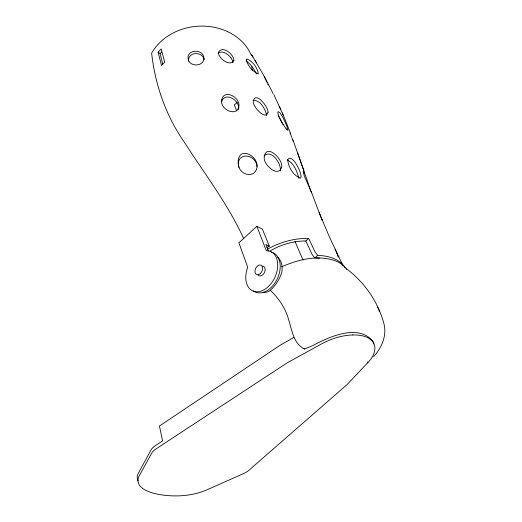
<?xml version="1.0" encoding="UTF-8"?>
<svg xmlns="http://www.w3.org/2000/svg" width="522" height="522" viewBox="0 0 522 522"><rect width="100%" height="100%" fill="white"/><g stroke="black" fill="none" stroke-linecap="round" stroke-linejoin="round"><path stroke-width="0.78" d="M266.35 115.695L266.298 113.744M238.606 109.561C240.694 100.739 224.636 90.835 221.596 101.914M256.348 169.585C261.515 157.311 238.365 144.124 238.13 162.309A17.05 13.272 -22.2 0 0 238.698 165.826C239.683 174.165 252.981 178.531 256.335 169.637M280.288 170.942C281.678 163.875 271.329 148.711 263.975 155.967M158.107 52.161L161.187 48.931L164.711 62.216L161.52 65.472L158.107 52.161L160.097 53.622L162.701 63.88M160.097 53.622L161.644 51.906M373.635 356.572C381.954 347.737 387.324 334.785 383.657 322.707C377.602 301.031 364.369 282.324 346.491 268.739M367.951 362.503C373.915 356.931 378.561 345.818 370.848 339.672M218.111 53.342C222.32 49.675 228.225 54.425 230.946 57.831M256.844 226.313L238.913 242.808L247.722 267.336L247.532 267.832A21.637 14.472 -65.2 0 0 255.238 291.687A21.637 14.472 -65.2 0 0 276.647 272.582A21.637 14.472 -65.2 0 0 266.722 250.71L266.344 250.723L256.844 226.313L262.396 229.151L269.313 246.162L266.925 247.493M270.181 250.925C280.921 244.603 293.331 240.916 305.827 240.975L308.711 238.463L314.87 251.578L317.689 255.408C327.757 255.663 339.287 258.527 344.996 267.577M317.689 255.408L314.707 257.953L311.915 254.116L305.827 240.975M372.78 341.107C358.275 323.601 329.095 336.781 313.096 345.44A101.927 78.156 -42.6 0 1 306.897 348.037L304.319 349.009C293.423 343.378 292.105 330.452 288.731 320.019C285.704 308.469 278.852 298.434 270.285 290.265C275.74 285.449 279.772 278.983 281.86 272.034A19.647 13.278 -65.2 0 0 277.717 257.326M253.144 100.394C260.034 99.806 264.543 108.008 266.298 113.737M267.486 249.19C280.001 242.241 294.323 238.012 308.711 238.463M293.886 337.427L280.255 345.166L159.425 426.024L162.596 440.881L155.054 445.853A15.503 7.471 -14.1 0 0 151.126 449.807L137.912 474.028L137.149 476.749L137.54 479.751M281.606 266.801C298.323 259.558 317.8 254.455 335.587 260.883A50.804 29.878 -21.5 0 1 340.846 263.61L343.724 265.855L346.699 269.313M352.715 334.948C358.979 334.85 365.778 335.639 370.835 339.665M352.846 334.948C342.008 335.281 331.372 338.582 321.865 343.717L287.354 362.738L155.719 449.096A15.556 7.445 -14.1 0 0 151.772 453.05L138.767 476.697C134.193 488.37 150.936 493.042 159.412 494.543C175.053 497.14 191.646 496.22 206.379 490.086L243.422 473.663A14.322 6.414 -16.5 0 0 248.687 470.466L346.947 384.688L367.932 362.529L367.612 361.824M315.712 257.953L319.732 258.155M287.276 160.026C294.062 163.177 297.057 171.588 298.91 178.4M270.285 290.265L270.089 290.584A19.647 13.278 -65.2 0 1 262.488 292.601M246.143 61.12C250.906 63.997 254.097 69.021 256.406 73.974M269.313 246.162L265.9 244.472L268.53 251.186M286.232 128.934L281.632 122.207L278.598 115.891A14.747 3.602 52.2 0 1 277.972 113.724L277.874 112.047L278.396 111.656L280.046 112.974L282.715 117.065L286.722 125.639L287.968 130.35L286.245 128.954M253.026 57.12L251.65 54.83L263.14 74.372L266.749 81.706M278.115 115.329L283.12 124.582M230.946 57.831L232.675 60.976L232.962 62.803M289.991 132.953L290.186 133.325M255.056 60.493L256.452 62.823M343.006 265.613L329.558 237.262L319.17 212.728L322.335 220.565L321.669 218.92M372.793 341.127L373.4 342.562M138.049 480.899L137.671 480.083M273.887 94.658L283.387 115.447L290.715 133.802M243.5 238.156C227.416 203.221 203.743 172.671 183.15 140.411C165.441 114.507 155.073 84.212 151.641 53.12A46.282 38.321 -23.5 0 1 162.857 39.802C179.672 25.806 204.219 22.309 224.48 30.315A65.896 53.694 -22.4 0 1 245.066 44.931L248.211 49.212L251.539 55.528M267.91 84.277L268.249 84.988M336.99 253.424L338.165 257.235M319.855 214.405L311.49 192.285L304.652 176.814L303.458 173.082L303.386 171.177L305.494 175.425L310.636 190.582M335.052 249.229L337.068 253.607M267.049 82.378L267.31 82.965M294.943 241.262L302.943 259.91M279.629 106.814L280.732 109.352M282.298 112.928L283.387 115.447M236.857 110.997L234.228 104.902A42.83 34.635 -24.8 0 0 237.249 102.462M379.527 311.654L377.7 307.36M290.454 133.952L290.832 134.865M310.831 191.085L311.654 192.846L311.49 192.285M291.048 135.413L291.733 137.221M293.005 139.955L303.921 170.909M292 137.925L292.398 139.048M297.429 152.3L304.633 172.984M292.509 139.367L292.757 140.085M204.219 59.691C202.634 51.091 187.489 51.632 188.599 61.126M293.018 140.881L293.247 141.625M373.517 342.947L373.759 343.913M304.15 348.291L304.319 349.009M273.156 93.673L264.491 76.825M257.033 166.564C255.747 153.005 234.867 151.798 238.906 167.451M251.891 66.568L252.178 70.542M262.318 266.129A5.194 3.471 -65.2 0 1 264.393 272.647A5.194 3.471 -65.2 0 1 258.09 274.853M271.133 252.133A21.572 14.492 -65.2 0 1 277.456 278.428A21.572 14.492 -65.2 0 1 253.366 290.891M246.221 59.658C247.63 65.602 252.641 71.71 258.344 73.896C257.777 68.186 252.465 60.702 246.678 58.947L246.221 59.658M221.7 99.93C219.527 109.574 237.673 117.75 238.952 105.731C239.781 97.046 223.905 88.636 221.7 99.93M287.746 159.797C288.255 167.255 293.455 175.764 300.607 178.23C303.347 174.922 291.87 152.137 287.746 159.797M203.913 58.327C203.821 66.235 191.026 67.253 188.475 60.258C184.84 49.414 203.489 47.965 203.913 58.327M268.027 112.419C265.502 121.045 252.517 106.142 253.255 101.536C255.245 90.162 268.706 107.388 268.027 112.419M281.639 167.386C277.978 178.009 263.623 164.684 264.204 157.853C265.496 141.958 283.459 159.197 281.639 167.386M233.895 60.33C230.554 67.462 218.039 58.262 218.444 52.383C222.255 44.853 233.771 54.268 233.895 60.33M260.217 273.691A5.207 3.465 -65.2 0 0 261.137 265.248A5.207 3.465 -65.2 0 0 254.99 270.722A5.207 3.465 -65.2 0 0 260.217 273.691"/></g></svg>
